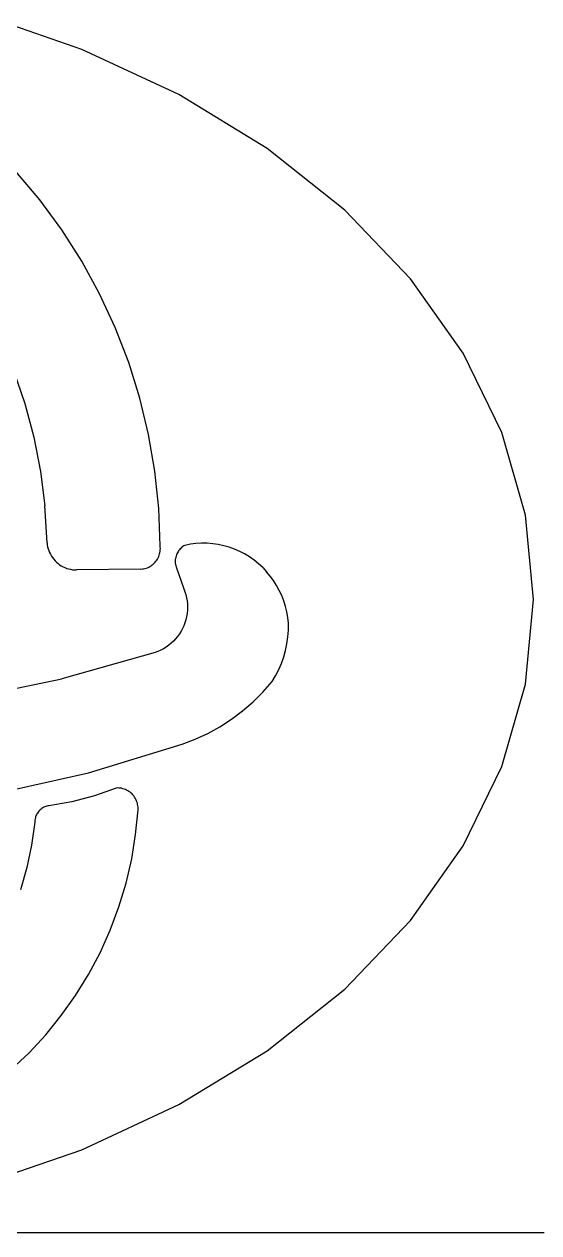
# Model space of a CAD drawing. Extents: x 396092 to 455492, y 17293 to 132793.
# Drawn here: x 419241.3 to 419298.1, y 60901 to 61034.6 of the extents above; entities that cross this region are included whole.
import ezdxf

# ---------------------------------------------------------------- set-up
doc = ezdxf.new("R2010")
doc.units = 0
doc.header["$LTSCALE"] = 1000
doc.header["$MEASUREMENT"] = 0
doc.layers.add('MU', color=34, linetype='Continuous')

msp = doc.modelspace()

# ---------------------------------------------------------------- linework, layer by layer
at = {"layer": 'MU', "color": 37}
for p, q in [((419247.66, 61031.78), (419236.13, 61035.75)), ((419258.38, 61026.78), (419247.66, 61031.78)), ((419268.11, 61020.83), (419258.38, 61026.78)), ((419276.69, 61014.01), (419268.11, 61020.83)), ((419243.01, 61015.16), (419240.36, 61018.29)), ((419245.44, 61011.85), (419243.01, 61015.16)), ((419283.96, 61006.42), (419276.69, 61014.01)), ((419247.65, 61008.38), (419245.44, 61011.85)), ((419249.62, 61004.77), (419247.65, 61008.38)), ((419289.78, 60998.18), (419283.96, 61006.42)), ((419251.35, 61001.03), (419249.62, 61004.77)), ((419252.84, 60997.18), (419251.35, 61001.03)), ((419294.05, 60989.41), (419289.78, 60998.18)), ((419240.1, 60996.27), (419241.35, 60992.63)), ((419254.06, 60993.23), (419252.84, 60997.18)), ((419241.35, 60992.63), (419242.35, 60988.91)), ((419255.03, 60989.22), (419254.06, 60993.23)), ((419242.35, 60988.91), (419243.1, 60985.13)), ((419255.72, 60985.14), (419255.03, 60989.22)), ((419296.65, 60980.28), (419294.05, 60989.41)), ((419243.1, 60985.13), (419243.58, 60981.31)), ((419256.15, 60981.03), (419255.72, 60985.14)), ((419243.81, 60977.24), (419243.58, 60981.31)), ((419256.31, 60976.89), (419256.15, 60981.03)), ((419297.53, 60970.95), (419296.65, 60980.28)), ((419243.81, 60977.24), (419243.84, 60977.01)), ((419243.84, 60977.01), (419243.88, 60976.79)), ((419243.88, 60976.79), (419243.93, 60976.58)), ((419243.93, 60976.58), (419244, 60976.37)), ((419244, 60976.37), (419244.09, 60976.16)), ((419244.09, 60976.16), (419244.19, 60975.96)), ((419256.28, 60976.14), (419256.3, 60976.29)), ((419256.3, 60976.29), (419256.32, 60976.44)), ((419256.32, 60976.74), (419256.31, 60976.89)), ((419256.33, 60976.59), (419256.32, 60976.74)), ((419256.32, 60976.44), (419256.33, 60976.59)), ((419258.28, 60976.25), (419258.21, 60976.14)), ((419258.35, 60976.36), (419258.28, 60976.25)), ((419258.43, 60976.46), (419258.35, 60976.36)), ((419258.52, 60976.56), (419258.43, 60976.46)), ((419258.61, 60976.65), (419258.52, 60976.56)), ((419258.71, 60976.74), (419258.61, 60976.65)), ((419258.81, 60976.82), (419258.71, 60976.74)), ((419258.92, 60976.89), (419258.81, 60976.82)), ((419259.04, 60976.95), (419258.92, 60976.89)), ((419259.65, 60977.07), (419259.04, 60976.95)), ((419260.26, 60977.15), (419259.65, 60977.07)), ((419260.88, 60977.19), (419260.26, 60977.15)), ((419261.5, 60977.18), (419260.88, 60977.19)), ((419262.12, 60977.13), (419261.5, 60977.18)), ((419262.73, 60977.04), (419262.12, 60977.13)), ((419263.34, 60976.91), (419262.73, 60977.04)), ((419263.93, 60976.74), (419263.34, 60976.91)), ((419264.52, 60976.53), (419263.93, 60976.74)), ((419265.09, 60976.28), (419264.52, 60976.53)), ((419265.64, 60976), (419265.09, 60976.28)), ((419244.19, 60975.96), (419244.3, 60975.77)), ((419244.3, 60975.77), (419244.42, 60975.59)), ((419244.42, 60975.59), (419244.56, 60975.41)), ((419244.56, 60975.41), (419244.7, 60975.24)), ((419244.7, 60975.24), (419244.86, 60975.09)), ((419244.86, 60975.09), (419245.03, 60974.94)), ((419245.03, 60974.94), (419245.2, 60974.81)), ((419255.42, 60974.78), (419255.54, 60974.87)), ((419255.54, 60974.87), (419255.65, 60974.97)), ((419255.65, 60974.97), (419255.75, 60975.08)), ((419255.75, 60975.08), (419255.84, 60975.19)), ((419255.84, 60975.19), (419255.93, 60975.32)), ((419255.93, 60975.32), (419256.01, 60975.44)), ((419256.01, 60975.44), (419256.08, 60975.58)), ((419256.08, 60975.58), (419256.15, 60975.71)), ((419256.15, 60975.71), (419256.2, 60975.85)), ((419256.2, 60975.85), (419256.24, 60976)), ((419256.24, 60976), (419256.28, 60976.14)), ((419257.98, 60975.38), (419257.97, 60975.25)), ((419257.97, 60975.25), (419257.97, 60975.11)), ((419257.97, 60975.11), (419257.98, 60974.98)), ((419258, 60975.51), (419257.98, 60975.38)), ((419257.98, 60974.98), (419258, 60974.85)), ((419258.02, 60975.64), (419258, 60975.51)), ((419258, 60974.85), (419258.02, 60974.72)), ((419258.06, 60975.77), (419258.02, 60975.64)), ((419258.1, 60975.89), (419258.06, 60975.77)), ((419258.15, 60976.02), (419258.1, 60975.89)), ((419258.21, 60976.14), (419258.15, 60976.02)), ((419266.17, 60975.67), (419265.64, 60976)), ((419266.68, 60975.31), (419266.17, 60975.67)), ((419267.17, 60974.92), (419266.68, 60975.31)), ((419267.63, 60974.5), (419267.17, 60974.92)), ((419245.2, 60974.81), (419245.39, 60974.69)), ((419245.39, 60974.69), (419245.58, 60974.59)), ((419245.58, 60974.59), (419245.78, 60974.49)), ((419245.78, 60974.49), (419245.98, 60974.41)), ((419245.98, 60974.41), (419246.19, 60974.35)), ((419246.19, 60974.35), (419246.4, 60974.3)), ((419246.4, 60974.3), (419246.62, 60974.26)), ((419246.62, 60974.26), (419246.84, 60974.24)), ((419246.84, 60974.24), (419247.06, 60974.24)), ((419254.19, 60974.33), (419247.06, 60974.24)), ((419254.19, 60974.33), (419254.34, 60974.34)), ((419254.34, 60974.34), (419254.48, 60974.36)), ((419254.48, 60974.36), (419254.63, 60974.39)), ((419254.63, 60974.39), (419254.77, 60974.43)), ((419254.77, 60974.43), (419254.91, 60974.48)), ((419254.91, 60974.48), (419255.04, 60974.54)), ((419255.04, 60974.54), (419255.17, 60974.61)), ((419255.17, 60974.61), (419255.3, 60974.69)), ((419255.3, 60974.69), (419255.42, 60974.78)), ((419258.02, 60974.72), (419258.06, 60974.59)), ((419258.06, 60974.59), (419258.92, 60972.16)), ((419267.63, 60974.5), (419268.06, 60974.04)), ((419268.46, 60973.56), (419268.06, 60974.04)), ((419268.83, 60973.05), (419268.46, 60973.56)), ((419258.92, 60972.16), (419259.05, 60971.83)), ((419269.17, 60972.52), (419268.83, 60973.05)), ((419269.47, 60971.97), (419269.17, 60972.52)), ((419259.05, 60971.83), (419259.15, 60971.5)), ((419259.15, 60971.5), (419259.23, 60971.16)), ((419259.23, 60971.16), (419259.28, 60970.81)), ((419259.28, 60970.81), (419259.32, 60970.47)), ((419269.73, 60971.39), (419269.47, 60971.97)), ((419269.96, 60970.81), (419269.73, 60971.39)), ((419296.65, 60961.62), (419297.53, 60970.95)), ((419259.32, 60969.77), (419259.28, 60969.42)), ((419259.32, 60970.47), (419259.33, 60970.12)), ((419259.33, 60970.12), (419259.32, 60969.77)), ((419270.14, 60970.2), (419269.96, 60970.81)), ((419270.29, 60969.59), (419270.14, 60970.2)), ((419270.4, 60968.97), (419270.29, 60969.59)), ((419259.05, 60968.4), (419258.93, 60968.07)), ((419259.15, 60968.73), (419259.05, 60968.4)), ((419259.23, 60969.07), (419259.15, 60968.73)), ((419259.28, 60969.42), (419259.23, 60969.07)), ((419270.47, 60968.34), (419270.4, 60968.97)), ((419270.47, 60967.58), (419270.47, 60968.34)), ((419258.23, 60966.87), (419258.01, 60966.61)), ((419258.43, 60967.16), (419258.23, 60966.87)), ((419258.62, 60967.45), (419258.43, 60967.16)), ((419258.78, 60967.76), (419258.62, 60967.45)), ((419258.93, 60968.07), (419258.78, 60967.76)), ((419270.31, 60966.08), (419270.41, 60966.83)), ((419270.41, 60966.83), (419270.47, 60967.58)), ((419256.68, 60965.52), (419256.37, 60965.36)), ((419256.97, 60965.7), (419256.68, 60965.52)), ((419257.25, 60965.9), (419256.97, 60965.7)), ((419257.52, 60966.12), (419257.25, 60965.9)), ((419257.77, 60966.35), (419257.52, 60966.12)), ((419258.01, 60966.61), (419257.77, 60966.35)), ((419270.15, 60965.34), (419270.31, 60966.08)), ((419255.74, 60965.11), (419245.45, 60962.2)), ((419256.06, 60965.23), (419255.74, 60965.11)), ((419256.37, 60965.36), (419256.06, 60965.23)), ((419269.7, 60963.9), (419269.95, 60964.61)), ((419269.95, 60964.61), (419270.15, 60965.34)), ((419269.06, 60962.54), (419269.4, 60963.21)), ((419269.4, 60963.21), (419269.7, 60963.9)), ((419234.99, 60960.02), (419245.45, 60962.2)), ((419267.66, 60960.73), (419268.67, 60961.89)), ((419268.67, 60961.89), (419269.06, 60962.54)), ((419294.05, 60952.49), (419296.65, 60961.62)), ((419266.57, 60959.65), (419267.66, 60960.73)), ((419265.41, 60958.64), (419266.57, 60959.65)), ((419262.9, 60956.89), (419264.18, 60957.72)), ((419264.18, 60957.72), (419265.41, 60958.64)), ((419260.17, 60955.51), (419261.56, 60956.15)), ((419261.56, 60956.15), (419262.9, 60956.89)), ((419248.39, 60951.82), (419258.75, 60954.97)), ((419258.75, 60954.97), (419260.17, 60955.51)), ((419289.78, 60943.73), (419294.05, 60952.49)), ((419237.83, 60949.45), (419248.39, 60951.82)), ((419251.46, 60950.12), (419249.04, 60949.25)), ((419251.61, 60950.13), (419251.46, 60950.12)), ((419251.76, 60950.12), (419251.61, 60950.13)), ((419251.9, 60950.11), (419251.76, 60950.12)), ((419252.05, 60950.09), (419251.9, 60950.11)), ((419252.19, 60950.05), (419252.05, 60950.09)), ((419252.33, 60950.01), (419252.19, 60950.05)), ((419252.47, 60949.96), (419252.33, 60950.01)), ((419252.6, 60949.9), (419252.47, 60949.96)), ((419252.73, 60949.83), (419252.6, 60949.9)), ((419252.86, 60949.75), (419252.73, 60949.83)), ((419252.98, 60949.67), (419252.86, 60949.75)), ((419253.09, 60949.57), (419252.98, 60949.67)), ((419253.2, 60949.47), (419253.09, 60949.57)), ((419253.3, 60949.36), (419253.2, 60949.47)), ((419243.79, 60948.12), (419243.67, 60948.08)), ((419243.9, 60948.14), (419243.79, 60948.12)), ((419244.02, 60948.16), (419243.9, 60948.14)), ((419246.55, 60948.6), (419244.02, 60948.16)), ((419249.04, 60949.25), (419246.55, 60948.6)), ((419253.39, 60949.25), (419253.3, 60949.36)), ((419253.48, 60949.13), (419253.39, 60949.25)), ((419253.56, 60949), (419253.48, 60949.13)), ((419253.63, 60948.87), (419253.56, 60949)), ((419253.69, 60948.74), (419253.63, 60948.87)), ((419253.74, 60948.6), (419253.69, 60948.74)), ((419253.79, 60948.45), (419253.74, 60948.6)), ((419253.82, 60948.31), (419253.79, 60948.45)), ((419253.85, 60948.16), (419253.82, 60948.31)), ((419253.86, 60948.01), (419253.85, 60948.16)), ((419242.52, 60946.82), (419242.49, 60946.7)), ((419242.55, 60946.93), (419242.52, 60946.82)), ((419242.59, 60947.05), (419242.55, 60946.93)), ((419242.64, 60947.16), (419242.59, 60947.05)), ((419242.69, 60947.26), (419242.64, 60947.16)), ((419242.75, 60947.36), (419242.69, 60947.26)), ((419242.82, 60947.46), (419242.75, 60947.36)), ((419242.9, 60947.56), (419242.82, 60947.46)), ((419242.98, 60947.64), (419242.9, 60947.56)), ((419243.06, 60947.73), (419242.98, 60947.64)), ((419243.15, 60947.8), (419243.06, 60947.73)), ((419243.25, 60947.87), (419243.15, 60947.8)), ((419243.35, 60947.94), (419243.25, 60947.87)), ((419243.46, 60947.99), (419243.35, 60947.94)), ((419243.56, 60948.04), (419243.46, 60947.99)), ((419243.67, 60948.08), (419243.56, 60948.04)), ((419253.6, 60944.98), (419253.86, 60947.71)), ((419253.87, 60947.86), (419253.86, 60948.01)), ((419253.86, 60947.71), (419253.87, 60947.86)), ((419242.46, 60946.34), (419242.1, 60943.82)), ((419242.47, 60946.58), (419242.46, 60946.46)), ((419242.46, 60946.46), (419242.46, 60946.34)), ((419242.49, 60946.7), (419242.47, 60946.58)), ((419253.16, 60942.28), (419253.6, 60944.98)), ((419242.1, 60943.82), (419241.57, 60941.32)), ((419283.96, 60935.48), (419289.78, 60943.73)), ((419252.54, 60939.6), (419253.16, 60942.28)), ((419241.57, 60941.32), (419240.89, 60938.87)), ((419251.75, 60936.98), (419252.54, 60939.6)), ((419250.8, 60934.41), (419251.75, 60936.98)), ((419276.69, 60927.89), (419283.96, 60935.48)), ((419249.68, 60931.92), (419250.8, 60934.41)), ((419248.4, 60929.51), (419249.68, 60931.92)), ((419246.97, 60927.18), (419248.4, 60929.51)), ((419245.39, 60924.96), (419246.97, 60927.18)), ((419268.11, 60921.07), (419276.69, 60927.89)), ((419243.67, 60922.85), (419245.39, 60924.96)), ((419241.82, 60920.86), (419243.67, 60922.85)), ((419239.84, 60919), (419241.82, 60920.86)), ((419258.38, 60915.12), (419268.11, 60921.07)), ((419247.66, 60910.12), (419258.38, 60915.12)), ((419236.13, 60906.16), (419247.66, 60910.12)), ((419298.73, 60900.95), (419198.63, 60900.95))]:
    msp.add_line(p, q, dxfattribs=at)

doc.saveas('drawing.dxf')
